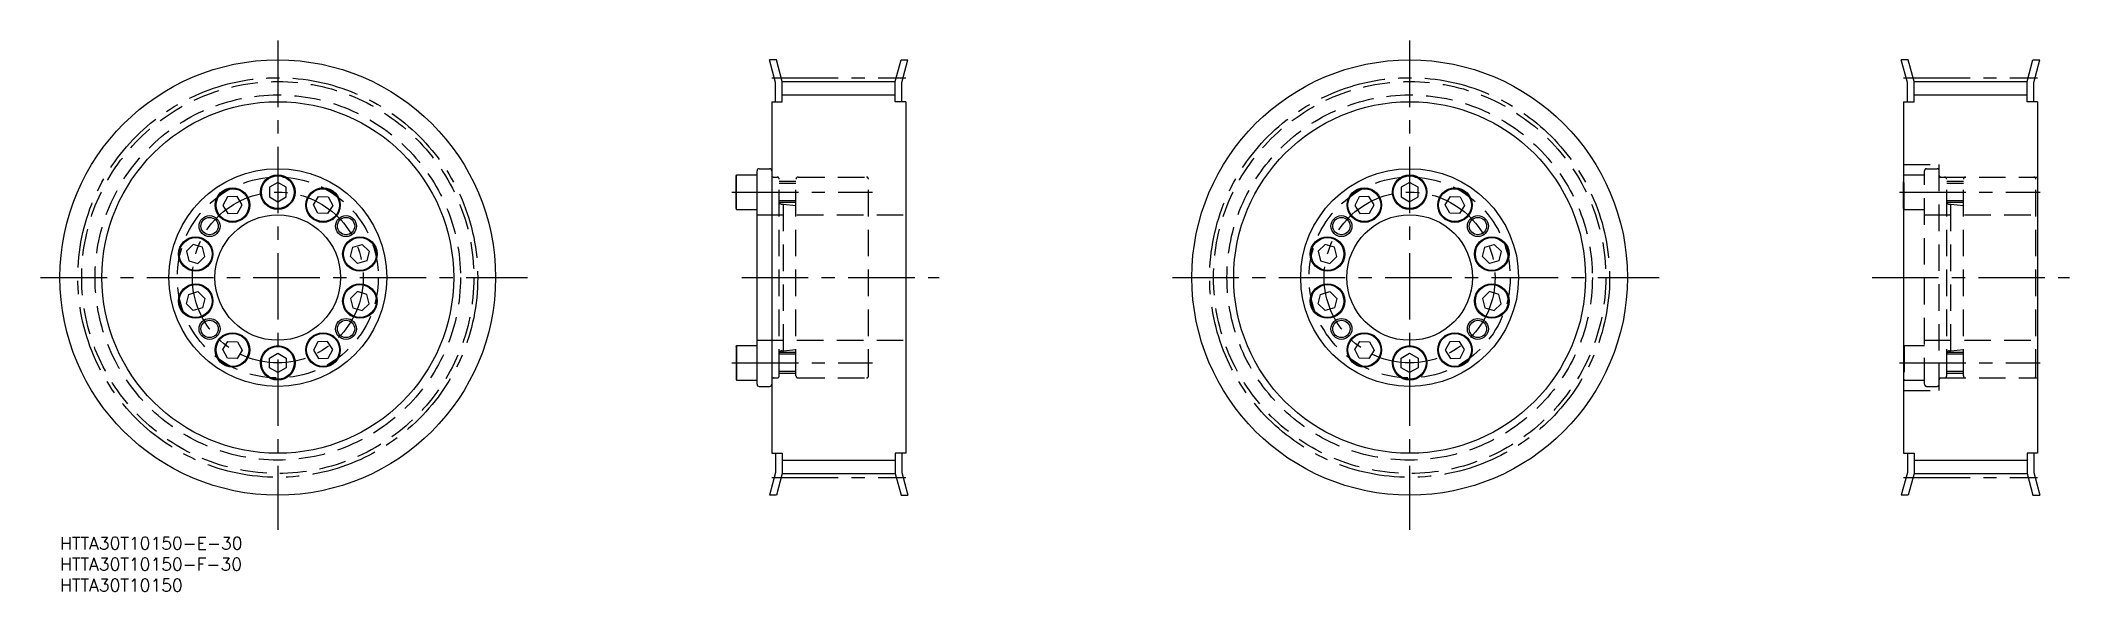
# Model space of a CAD drawing. Extents: x -5 to 480, y -13 to 119.
import ezdxf

# ---------------------------------------------------------------- set-up
doc = ezdxf.new("R2010")
doc.units = 0
doc.header["$LTSCALE"] = 0.5
doc.linetypes.add('CENTER', pattern=[50.8, 31.75, -6.35, 6.35, -6.35])
doc.linetypes.add('DASHED', pattern=[19.05, 12.7, -6.35])
for name, color, linetype in [('MSM_CENTER', 1, 'CENTER'), ('MSM_CONTINUOUS', 7, 'CONTINUOUS'), ('MSM_DASHED', 4, 'DASHED'), ('MSM_NARROW', 5, 'CONTINUOUS'), ('MSM_PART_NUMBER', 7, 'CONTINUOUS')]:
    doc.layers.add(name, color=color, linetype=linetype)
doc.styles.get("Standard").update_dxf_attribs({"font": 'txt.shx', "height": 3, "bigfont": 'bigfont.shx'})

# ---------------------------------------------------------------- blocks, each defined once
blk = doc.blocks.new('*U2')
at = {"layer": 'MSM_PART_NUMBER'}
blk.add_text('HTTA30T10150-E-30', height=3, dxfattribs=at).set_placement((0, -3))
blk = doc.blocks.new('*U3')
at = {"layer": 'MSM_PART_NUMBER'}
blk.add_text('HTTA30T10150-F-30', height=3, dxfattribs=at).set_placement((0, -8))
blk = doc.blocks.new('*U4')
at = {"layer": 'MSM_PART_NUMBER'}
blk.add_text('HTTA30T10150', height=3, dxfattribs=at).set_placement((0, -13))

msp = doc.modelspace()

# ---------------------------------------------------------------- linework, layer by layer
at = {"layer": 'MSM_CENTER'}
for p, q in [((52, 118.61), (52, 1.71)), ((322.25, 118.61), (322.25, 1.71)), ((169.93, 109.74), (201.93, 109.74)), ((440.18, 109.74), (472.18, 109.74)), ((160.43, 82.4), (194.03, 82.4)), ((439.18, 82.4), (472.78, 82.4)), ((-4.64, 62), (111.61, 62)), ((162.8, 62), (209.93, 62)), ((265.61, 62), (381.86, 62)), ((432.65, 62), (479.78, 62)), ((160.43, 41.6), (194.03, 41.6)), ((439.18, 41.6), (472.78, 41.6)), ((169.93, 14.25), (201.93, 14.25)), ((440.18, 14.25), (472.18, 14.25))]:
    msp.add_line(p, q, dxfattribs=at)
for centre, radius in [((52, 62), 47.74), ((322.25, 62), 47.74), ((52, 62), 20.4), ((322.25, 62), 20.4)]:
    msp.add_circle(centre, radius, dxfattribs=at)
at = {"layer": 'MSM_CONTINUOUS'}
for p, q in [((170.83, 108.61), (169.39, 114)), ((171.04, 114), (169.39, 114)), ((172.43, 108.82), (171.04, 114)), ((199.43, 108.82), (200.82, 114)), ((200.82, 114), (202.47, 114)), ((201.03, 108.61), (202.47, 114)), ((441.08, 108.61), (439.64, 114)), ((441.29, 114), (439.64, 114)), ((442.68, 108.82), (441.29, 114)), ((469.68, 108.82), (471.07, 114)), ((471.07, 114), (472.72, 114)), ((471.28, 108.61), (472.72, 114)), ((170.83, 104), (170.83, 108.61)), ((172.43, 104), (172.43, 108.82)), ((172.43, 108.82), (199.43, 108.82)), ((199.43, 104), (199.43, 108.82)), ((201.03, 104), (201.03, 108.61)), ((441.08, 104), (441.08, 108.61)), ((442.68, 104), (442.68, 108.82)), ((442.68, 108.82), (469.68, 108.82)), ((469.68, 104), (469.68, 108.82)), ((471.28, 104), (471.28, 108.61)), ((169.93, 104), (169.93, 20)), ((169.93, 104), (172.43, 104)), ((201.93, 104), (199.43, 104)), ((201.93, 104), (201.93, 20)), ((440.18, 104), (440.18, 20)), ((440.18, 104), (442.68, 104)), ((472.18, 104), (469.68, 104)), ((472.18, 104), (472.18, 20)), ((166.43, 36.5), (166.43, 87.5)), ((166.93, 88), (169.43, 88)), ((52, 84.71), (50, 83.55)), ((50, 83.55), (50, 81.25)), ((54, 83.55), (52, 84.71)), ((54, 81.25), (54, 83.55)), ((161.43, 86.32), (161.55, 86.52)), ((161.43, 78.48), (161.43, 86.32)), ((161.55, 78.27), (161.55, 86.52)), ((161.55, 86.52), (166.43, 86.52)), ((322.25, 84.71), (320.25, 83.55)), ((320.25, 83.55), (320.25, 81.25)), ((324.25, 83.55), (322.25, 84.71)), ((324.25, 81.25), (324.25, 83.55)), ((39.97, 81.26), (38.88, 79.22)), ((38.88, 79.22), (40.11, 77.26)), ((42.27, 81.34), (39.97, 81.26)), ((43.5, 79.38), (42.27, 81.34)), ((42.41, 77.34), (43.5, 79.38)), ((50, 81.25), (52, 80.09)), ((52, 80.09), (54, 81.25)), ((60.5, 79.38), (61.73, 81.34)), ((61.59, 77.34), (60.5, 79.38)), ((61.73, 81.34), (64.03, 81.26)), ((65.12, 79.22), (63.89, 77.26)), ((64.03, 81.26), (65.12, 79.22)), ((161.43, 78.48), (161.55, 78.27)), ((161.55, 78.27), (166.43, 78.27)), ((310.22, 81.26), (309.13, 79.22)), ((309.13, 79.22), (310.36, 77.26)), ((312.52, 81.34), (310.22, 81.26)), ((313.75, 79.38), (312.52, 81.34)), ((312.66, 77.34), (313.75, 79.38)), ((320.25, 81.25), (322.25, 80.09)), ((322.25, 80.09), (324.25, 81.25)), ((330.75, 79.38), (331.98, 81.34)), ((331.84, 77.34), (330.75, 79.38)), ((331.98, 81.34), (334.28, 81.26)), ((335.37, 79.22), (334.15, 77.26)), ((334.28, 81.26), (335.37, 79.22)), ((40.11, 77.26), (42.41, 77.34)), ((63.89, 77.26), (61.59, 77.34)), ((166.43, 74.75), (166.43, 74.75)), ((310.36, 77.26), (312.66, 77.34)), ((334.15, 77.26), (331.84, 77.34)), ((31.83, 69.86), (30.17, 68.26)), ((30.17, 68.26), (30.73, 66.02)), ((34.05, 69.23), (31.83, 69.86)), ((34.61, 66.99), (34.05, 69.23)), ((69.39, 66.99), (69.95, 69.23)), ((69.95, 69.23), (72.17, 69.86)), ((72.17, 69.86), (73.83, 68.26)), ((73.83, 68.26), (73.27, 66.02)), ((302.08, 69.86), (300.42, 68.26)), ((300.42, 68.26), (300.98, 66.02)), ((304.3, 69.23), (302.08, 69.86)), ((304.86, 66.99), (304.3, 69.23)), ((339.64, 66.99), (340.2, 69.23)), ((340.2, 69.23), (342.42, 69.86)), ((342.42, 69.86), (344.08, 68.26)), ((344.08, 68.26), (343.52, 66.02)), ((30.73, 66.02), (32.95, 65.38)), ((32.95, 65.38), (34.61, 66.99)), ((71.05, 65.38), (69.39, 66.99)), ((73.27, 66.02), (71.05, 65.38)), ((300.98, 66.02), (303.2, 65.38)), ((303.2, 65.38), (304.86, 66.99)), ((341.3, 65.38), (339.64, 66.99)), ((343.52, 66.02), (341.3, 65.38)), ((30.73, 57.98), (32.95, 58.62)), ((32.95, 58.62), (34.61, 57.01)), ((71.05, 58.62), (69.39, 57.01)), ((73.27, 57.98), (71.05, 58.62)), ((300.98, 57.98), (303.2, 58.62)), ((303.2, 58.62), (304.86, 57.01)), ((341.3, 58.62), (339.64, 57.01)), ((343.52, 57.98), (341.3, 58.62)), ((30.17, 55.74), (30.73, 57.98)), ((31.83, 54.14), (30.17, 55.74)), ((34.05, 54.77), (31.83, 54.14)), ((34.61, 57.01), (34.05, 54.77)), ((69.39, 57.01), (69.95, 54.77)), ((69.95, 54.77), (72.17, 54.14)), ((72.17, 54.14), (73.83, 55.74)), ((73.83, 55.74), (73.27, 57.98)), ((300.42, 55.74), (300.98, 57.98)), ((302.08, 54.14), (300.42, 55.74)), ((304.3, 54.77), (302.08, 54.14)), ((304.86, 57.01), (304.3, 54.77)), ((339.64, 57.01), (340.2, 54.77)), ((340.2, 54.77), (342.42, 54.14)), ((342.42, 54.14), (344.08, 55.74)), ((344.08, 55.74), (343.52, 57.98)), ((38.88, 44.78), (40.11, 46.74)), ((39.97, 42.74), (38.88, 44.78)), ((40.11, 46.74), (42.41, 46.66)), ((43.5, 44.62), (42.27, 42.66)), ((42.41, 46.66), (43.5, 44.62)), ((50, 42.75), (52, 43.91)), ((52, 43.91), (54, 42.75)), ((61.59, 46.66), (60.5, 44.62)), ((60.5, 44.62), (61.73, 42.66)), ((63.89, 46.74), (61.59, 46.66)), ((65.12, 44.78), (63.89, 46.74)), ((64.03, 42.74), (65.12, 44.78)), ((161.43, 45.52), (161.55, 45.72)), ((161.43, 45.52), (161.43, 37.68)), ((161.55, 45.72), (161.55, 37.47)), ((161.55, 45.72), (166.43, 45.72)), ((309.13, 44.78), (310.36, 46.74)), ((310.22, 42.74), (309.13, 44.78)), ((310.36, 46.74), (312.66, 46.66)), ((313.75, 44.62), (312.52, 42.66)), ((312.66, 46.66), (313.75, 44.62)), ((320.25, 42.75), (322.25, 43.91)), ((322.25, 43.91), (324.25, 42.75)), ((331.84, 46.66), (330.75, 44.62)), ((330.75, 44.62), (331.98, 42.66)), ((334.15, 46.74), (331.84, 46.66)), ((335.37, 44.78), (334.15, 46.74)), ((334.28, 42.74), (335.37, 44.78)), ((42.27, 42.66), (39.97, 42.74)), ((50, 40.45), (50, 42.75)), ((52, 39.29), (50, 40.45)), ((54, 40.45), (52, 39.29)), ((54, 42.75), (54, 40.45)), ((61.73, 42.66), (64.03, 42.74)), ((312.52, 42.66), (310.22, 42.74)), ((320.25, 40.45), (320.25, 42.75)), ((322.25, 39.29), (320.25, 40.45)), ((324.25, 40.45), (322.25, 39.29)), ((324.25, 42.75), (324.25, 40.45)), ((331.98, 42.66), (334.28, 42.74)), ((161.43, 37.68), (161.55, 37.47)), ((161.55, 37.47), (166.43, 37.47)), ((166.93, 36), (169.43, 36)), ((169.93, 20), (172.43, 20)), ((170.83, 20), (170.83, 15.39)), ((172.43, 20), (172.43, 15.17)), ((199.43, 20), (199.43, 15.17)), ((201.93, 20), (199.43, 20)), ((201.03, 20), (201.03, 15.39)), ((440.18, 20), (442.68, 20)), ((441.08, 20), (441.08, 15.39)), ((442.68, 20), (442.68, 15.17)), ((469.68, 20), (469.68, 15.17)), ((472.18, 20), (469.68, 20)), ((471.28, 20), (471.28, 15.39)), ((170.83, 15.39), (169.39, 10)), ((172.43, 15.17), (171.04, 10)), ((172.43, 15.17), (199.43, 15.17)), ((199.43, 15.17), (200.82, 10)), ((201.03, 15.39), (202.47, 10)), ((441.08, 15.39), (439.64, 10)), ((442.68, 15.17), (441.29, 10)), ((442.68, 15.17), (469.68, 15.17)), ((469.68, 15.17), (471.07, 10)), ((471.28, 15.39), (472.72, 10)), ((171.04, 10), (169.39, 10)), ((200.82, 10), (202.47, 10)), ((441.29, 10), (439.64, 10)), ((471.07, 10), (472.72, 10))]:
    msp.add_line(p, q, dxfattribs=at)
for centre, radius in [((52, 62), 52), ((322.25, 62), 52), ((52, 62), 42), ((322.25, 62), 42), ((52, 62), 26), ((322.25, 62), 26), ((41.19, 79.3), 4.12), ((41.19, 79.3), 3.92), ((52, 82.4), 4.12), ((52, 82.4), 3.92), ((62.81, 79.3), 4.12), ((62.81, 79.3), 3.92), ((311.44, 79.3), 4.12), ((311.44, 79.3), 3.92), ((322.25, 82.4), 4.12), ((322.25, 82.4), 3.92), ((333.06, 79.3), 4.12), ((333.06, 79.3), 3.92), ((35.71, 74.28), 2.07), ((52, 62), 15), ((68.29, 74.28), 2.07), ((305.96, 74.28), 2.07), ((322.25, 62), 15), ((338.54, 74.28), 2.07), ((32.39, 67.62), 4.12), ((32.39, 67.62), 3.92), ((71.61, 67.62), 4.12), ((71.61, 67.62), 3.92), ((302.64, 67.62), 4.12), ((302.64, 67.62), 3.92), ((341.86, 67.62), 4.12), ((341.86, 67.62), 3.92), ((32.39, 56.38), 4.12), ((32.39, 56.38), 3.92), ((71.61, 56.38), 4.12), ((71.61, 56.38), 3.92), ((302.64, 56.38), 4.12), ((302.64, 56.38), 3.92), ((341.86, 56.38), 4.12), ((341.86, 56.38), 3.92), ((35.71, 49.72), 2.07), ((41.19, 44.7), 4.12), ((41.19, 44.7), 3.92), ((62.81, 44.7), 4.12), ((62.81, 44.7), 3.92), ((68.29, 49.72), 2.07), ((305.96, 49.72), 2.07), ((311.44, 44.7), 4.12), ((311.44, 44.7), 3.92), ((333.06, 44.7), 4.12), ((333.06, 44.7), 3.92), ((338.54, 49.72), 2.07), ((52, 41.6), 4.12), ((52, 41.6), 3.92), ((322.25, 41.6), 4.12), ((322.25, 41.6), 3.92)]:
    msp.add_circle(centre, radius, dxfattribs=at)
for centre, start, end in [((166.93, 87.5), 90, 180.0009), ((169.43, 87.5), 0, 90), ((166.93, 36.5), 179.9991, 270), ((169.43, 36.5), 270, 0)]:
    msp.add_arc(centre, 0.5, start, end, dxfattribs=at)
at = {"layer": 'MSM_DASHED'}
for p, q in [((440.18, 89), (448.68, 89)), ((445.18, 36.5), (445.18, 87.5)), ((445.68, 88), (448.18, 88)), ((448.68, 86), (448.68, 89)), ((448.68, 35), (448.68, 87.5)), ((170.34, 86), (171.23, 86)), ((171.73, 38.5), (171.73, 85.5)), ((175.73, 84.9), (171.73, 84.9)), ((175.73, 84.47), (171.73, 84.47)), ((175.73, 38.5), (175.73, 85.5)), ((176.23, 86), (192.53, 86)), ((193.03, 38.5), (193.03, 85.5)), ((440.18, 86.32), (440.3, 86.52)), ((440.18, 78.48), (440.18, 86.32)), ((440.3, 78.27), (440.3, 86.52)), ((440.3, 86.52), (445.18, 86.52)), ((448.68, 86), (472.18, 86)), ((450.48, 38.5), (450.48, 85.5)), ((454.48, 84.9), (450.48, 84.9)), ((454.48, 84.47), (450.48, 84.47)), ((454.48, 38.5), (454.48, 85.5)), ((471.78, 38.5), (471.78, 85.5)), ((175.73, 80.33), (171.73, 80.33)), ((175.73, 79.9), (171.73, 79.9)), ((172.33, 79.52), (172.73, 79.52)), ((172.73, 44.48), (172.73, 79.52)), ((172.73, 79.52), (175.73, 79.19)), ((440.18, 78.48), (440.3, 78.27)), ((440.3, 78.27), (445.18, 78.27)), ((454.48, 80.33), (450.48, 80.33)), ((454.48, 79.9), (450.48, 79.9)), ((451.08, 79.52), (451.48, 79.52)), ((451.48, 44.48), (451.48, 79.52)), ((451.48, 79.52), (454.48, 79.19)), ((166.43, 77), (201.93, 77)), ((445.18, 77), (471.78, 77)), ((445.18, 74.75), (445.18, 74.75)), ((166.43, 47), (201.93, 47)), ((175.73, 44.1), (171.73, 44.1)), ((175.73, 43.67), (171.73, 43.67)), ((172.33, 44.48), (172.73, 44.48)), ((172.73, 44.48), (175.73, 44.81)), ((440.18, 45.52), (440.3, 45.72)), ((440.18, 45.52), (440.18, 37.68)), ((440.3, 45.72), (440.3, 37.47)), ((440.3, 45.72), (445.18, 45.72)), ((445.18, 47), (471.78, 47)), ((454.48, 44.1), (450.48, 44.1)), ((454.48, 43.67), (450.48, 43.67)), ((451.08, 44.48), (451.48, 44.48)), ((451.48, 44.48), (454.48, 44.81)), ((175.73, 39.53), (171.73, 39.53)), ((175.73, 39.1), (171.73, 39.1)), ((454.48, 39.53), (450.48, 39.53)), ((454.48, 39.1), (450.48, 39.1)), ((170.34, 38), (171.23, 38)), ((176.23, 38), (192.53, 38)), ((440.18, 37.68), (440.3, 37.47)), ((440.18, 35), (448.68, 35)), ((440.3, 37.47), (445.18, 37.47)), ((445.68, 36), (448.18, 36)), ((448.68, 38), (472.18, 38)), ((449.09, 38), (449.98, 38))]:
    msp.add_line(p, q, dxfattribs=at)
for centre, radius in [((52, 62), 46.82), ((322.25, 62), 46.82), ((52, 62), 43.62), ((322.25, 62), 43.62), ((52, 62), 24), ((322.25, 62), 24)]:
    msp.add_circle(centre, radius, dxfattribs=at)
for centre, radius, start, end in [((445.68, 87.5), 0.5, 90, 180.0009), ((448.18, 87.5), 0.5, 0, 90), ((170.34, 86.41), 0.41, 180, 270), ((171.23, 85.5), 0.5, 0, 90), ((176.23, 85.5), 0.5, 90, 180), ((192.53, 85.5), 0.5, 0, 90), ((449.09, 86.41), 0.41, 180, 270), ((449.98, 85.5), 0.5, 0, 90), ((454.98, 85.5), 0.5, 90, 180), ((471.28, 85.5), 0.5, 0, 90), ((172.33, 80.12), 0.6, 180, 270), ((451.08, 80.12), 0.6, 180, 270), ((172.33, 43.88), 0.6, 90, 180), ((451.08, 43.88), 0.6, 90, 180), ((170.34, 37.59), 0.41, 90, 180), ((171.23, 38.5), 0.5, 270, 0), ((176.23, 38.5), 0.5, 180, 270), ((192.53, 38.5), 0.5, 270, 0), ((445.68, 36.5), 0.5, 179.9991, 270), ((448.18, 36.5), 0.5, 270, 0), ((449.09, 37.59), 0.41, 90, 180), ((449.98, 38.5), 0.5, 270, 0), ((454.98, 38.5), 0.5, 180, 270), ((471.28, 38.5), 0.5, 270, 0)]:
    msp.add_arc(centre, radius, start, end, dxfattribs=at)
at = {"layer": 'MSM_NARROW'}
for p, q in [((172.43, 105.62), (199.43, 105.62)), ((442.68, 105.62), (469.68, 105.62)), ((172.43, 18.37), (199.43, 18.37)), ((442.68, 18.37), (469.68, 18.37))]:
    msp.add_line(p, q, dxfattribs=at)
for centre in [(35.71, 74.28), (68.29, 74.28), (305.96, 74.28), (338.54, 74.28), (35.71, 49.72), (68.29, 49.72), (305.96, 49.72), (338.54, 49.72)]:
    msp.add_circle(centre, 2.5, dxfattribs=at)

# ---------------------------------------------------------------- block references
at = {"layer": 'MSM_CONTINUOUS'}
for name in ['*U2', '*U3', '*U4']:
    msp.add_blockref(name, (0, 0), dxfattribs=at)

doc.saveas('drawing.dxf')
